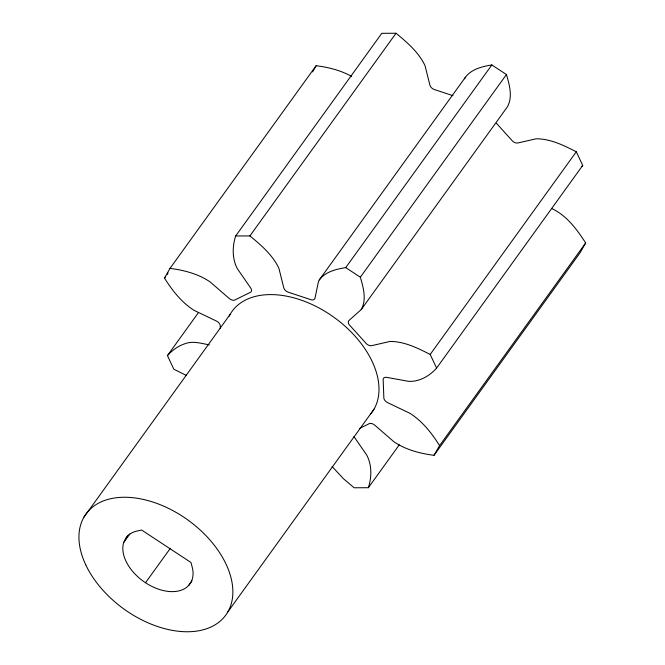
<?xml version="1.0" encoding="UTF-8"?>
<svg xmlns="http://www.w3.org/2000/svg" width="665" height="665" viewBox="0 0 665 665"><rect width="100%" height="100%" fill="white"/><g stroke="black" fill="none" stroke-linecap="round" stroke-linejoin="round"><path stroke-width="1" d="M453.006 95.694L435.276 89.825A5.079 3.225 35.8 0 1 429.889 85.137L425.043 65.71C418.784 52.36 407.196 42.435 396.024 33.25L381.785 33.316L235.676 235.975C232.243 246.499 232.093 258.56 237.255 268.56L250.672 287.945A5.079 3.225 35.8 0 1 249.707 292.666L235.526 299.657A5.079 3.225 35.8 0 1 229.267 298.51L210.148 281.935C198.311 273.88 184.055 270.165 170.007 268.386L164.479 278.07C172.218 290.43 181.537 302.367 193.972 310.297L216.408 321.045A5.079 3.225 35.8 0 1 220.215 326.515L220.29 328.485M332.109 466.522L343.414 478.7L354.137 487.769L368.368 487.711C371.801 477.187 371.951 465.126 366.789 455.126L353.955 436.581M192.01 580.861L188.893 585.2A39.376 25.012 35.8 0 1 145.51 582.74A39.376 25.012 35.8 0 1 123.748 542.366L127.514 535.973M359.657 428.401L368.518 424.029A5.079 3.225 35.8 0 1 374.777 425.176L393.896 441.751C405.733 449.806 419.989 453.522 434.037 455.301L439.565 445.617C431.826 433.248 422.508 421.319 410.072 413.381L387.637 402.641A5.079 3.225 35.8 0 1 383.83 397.171L383.198 380.43A5.079 3.225 35.8 0 1 386.673 377.363L408.85 381.378C419.582 381.801 429.673 375.949 436.606 368.086L430.189 354.445C417.72 348.094 404.378 341.411 390.064 341.444L371.743 345.642A5.079 3.225 35.8 0 1 365.409 342.625L350.322 325.941A5.079 3.225 35.8 0 1 348.975 320.464L361.228 309.566L507.345 106.899C512.981 96.99 509.423 84.746 506.447 74.547L491.842 64.946C482.275 66.492 471.493 69.035 465.409 77.256L319.291 279.923L318.485 281.461L315.01 298.136A5.079 3.225 35.8 0 1 309.848 299.333L289.159 292.492A5.079 3.225 35.8 0 1 283.772 287.804L278.926 268.377C272.675 255.028 261.087 245.094 249.907 235.917L235.676 235.975M464.594 78.794L465.409 77.256M312.608 71.887L316.124 65.719C328.444 67.231 340.754 70.349 351.669 76.409M551.518 208.486C566.638 215.269 576.904 229.458 585.674 242.949L580.146 252.642L434.037 455.301M361.228 309.566C366.864 299.649 363.314 287.413 360.339 277.214L345.734 267.613C336.166 269.15 325.385 271.702 319.291 279.923M188.893 585.2L190.797 582.54A39.376 25.012 35.8 0 0 192.617 568.75L190.971 562.482L141.653 530.055L135.71 531.335A39.376 25.012 35.8 0 0 125.087 539.34M170.007 268.386L316.124 65.719M164.479 278.07L165.693 276.391M166.907 274.712L168.12 273.024M249.907 235.917L396.024 33.25M186.258 375.368L173.856 369.241L167.439 355.6L198.361 312.708M83.923 517.179L230.032 314.512M123.748 542.366L129.808 533.962M345.734 267.613L491.842 64.946M360.339 277.214L506.447 74.547M145.51 582.74L170.356 548.276M227.896 611.833L374.013 409.175M430.189 354.445L576.297 151.778C563.837 145.427 550.495 138.744 536.181 138.786L517.86 142.975A5.079 3.225 35.8 0 1 511.518 139.958L496.439 123.283M436.606 368.086L582.715 165.427L576.297 151.778M368.368 487.711L399.291 444.819M439.565 445.617L585.674 242.949M167.439 355.6C172.193 350.28 178.12 345.991 184.92 343.73C192.933 340.638 201.279 343.464 209.309 344.861M581.742 166.533L582.715 165.427M229.134 316.199A86.267 54.804 35.8 0 1 332.035 315.942A86.267 54.804 35.8 0 1 370.513 414.22M85.743 564.818A86.267 54.804 35.8 0 0 218.386 622.59A86.267 54.804 35.8 0 0 163.59 506.115A86.267 54.804 35.8 0 0 85.743 564.818"/></g></svg>
